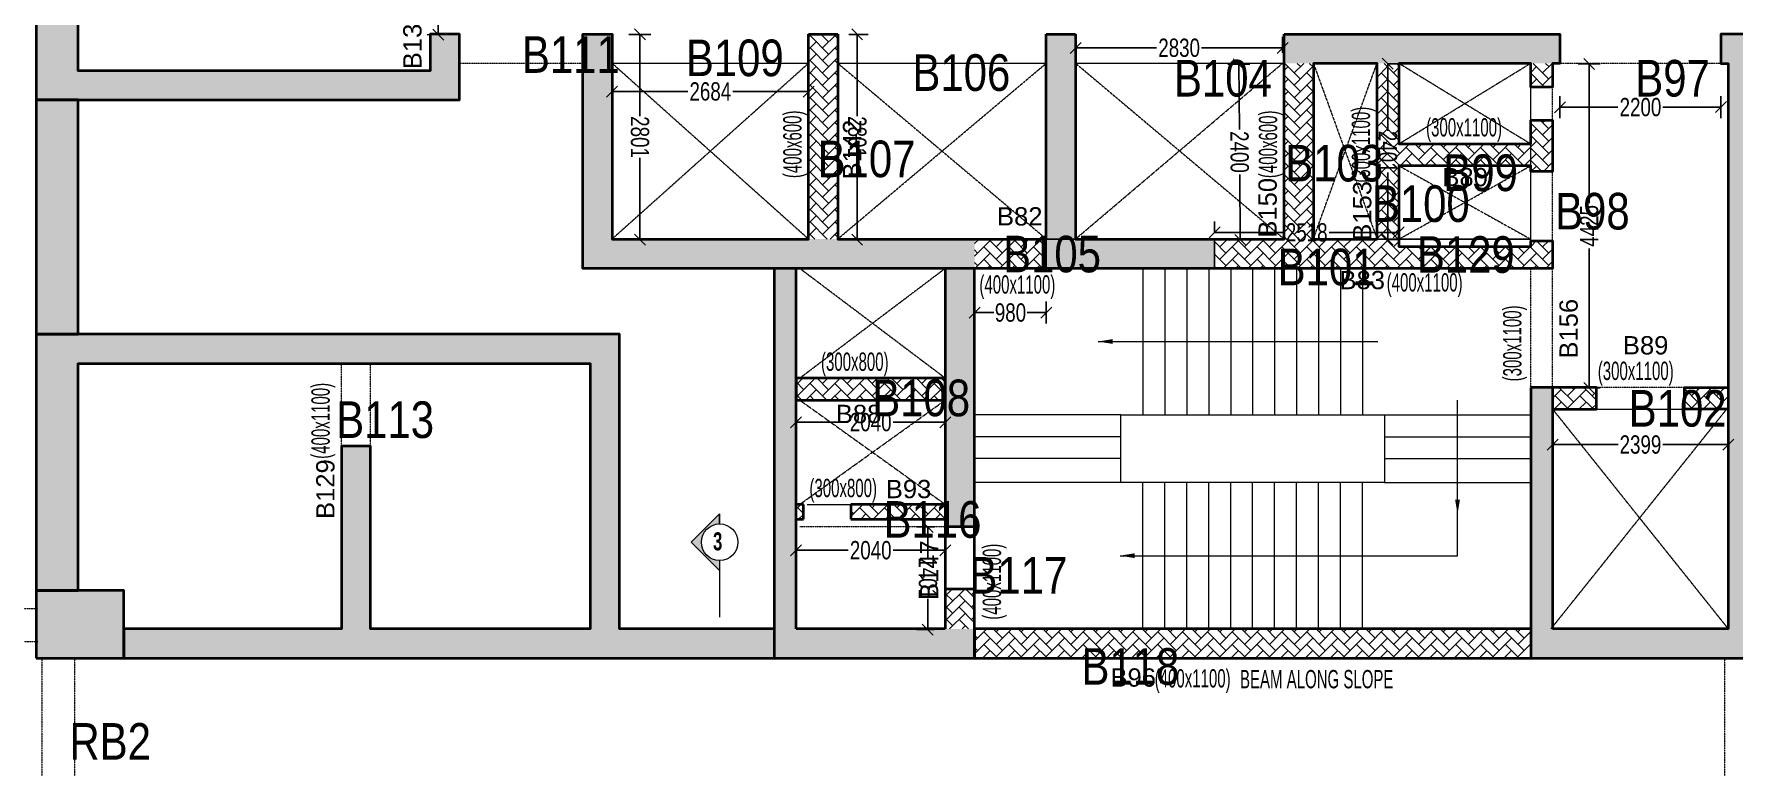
# Model space of a CAD drawing. Header units: millimetres. Extents: x 10 to 70671, y 90 to 65676.
# Drawn here: x 11868 to 35101, y 15205 to 25215 of the extents above; entities that cross this region are included whole.
import ezdxf
from ezdxf.enums import TextEntityAlignment as Align

# ---------------------------------------------------------------- set-up
doc = ezdxf.new("R2010")
doc.units = ezdxf.units.MM
doc.linetypes.add('HIDDEN', pattern=[0.375, 0.25, -0.125])
doc.linetypes.add('HIDDEN2', pattern=[0.1875, 0.125, -0.0625])
for name, color, linetype, lineweight in [('A-ANNO-DIMS', 8, 'Continuous', 15), ('A-DETL-MISC', 35, 'Continuous', 15), ('A-HIDD-ABVE', 8, 'HIDDEN', 20), ('A-HIDD-BELW', 8, 'HIDDEN2', 20), ('G-ANNO-SYMB', 1, 'Continuous', 9), ('S-BEAM', 7, 'Continuous', 18), ('S-BEAM-IDEN', 2, 'Continuous', 9), ('S-COL HATCH', 9, 'Continuous', 0), ('S-COLS', 5, 'Continuous', 35)]:
    doc.layers.add(name, color=color, linetype=linetype, lineweight=lineweight)
for name, color, linetype in [('Abhinav working', 6, 'Continuous'), ('Beam Nos', 7, 'Continuous'), ('changes', 7, 'Continuous'), ('SECTION LINE', 4, 'Continuous')]:
    doc.layers.add(name, color=color, linetype=linetype)
doc.styles.add('Dim.s & Anno.(Misc.)', font='ARIALN.TTF')
doc.styles.add('SC-BBS1', font='SansSerif')
doc.styles.add('SOBHA', font='swisscl.ttf')
doc.styles.add('Swis721 LtCn BT', font='swisscl.ttf', dxfattribs={"width": 0.9, "height": 233.355162})
doc.styles.add('Swis721 LtCn BT_B', font='', dxfattribs={"width": 0.9, "height": 246.918336})
doc.styles.get('Swis721 LtCn BT_B').set_extended_font_data('Swis721 LtCn BT', bold=True)
doc.dimstyles.new('A-GFC-100', dxfattribs={"dimscale": 100, "dimtxt": 1.75, "dimasz": 1.5, "dimexe": 1.5, "dimexo": 0, "dimgap": 1, "dimtad": 1, "dimdsep": 46, "dimtxsty": 'Dim.s & Anno.(Misc.)', "dimblk": 'ARCHTICK', "dimcen": 0, "dimdle": 1.5, "dimclrd": 256, "dimclre": 8, "dimclrt": 6, "dimazin": 2, "dimtfac": 1, "dimtix": 1, "dimtmove": 2, "dimatfit": 3, "dimfxl": 1, "dimtolj": 1, "dimlwd": -1, "dimlwe": 9, "dimarcsym": 0})
doc.dimstyles.new('S-100', dxfattribs={"dimscale": 100, "dimtxt": 2.5, "dimasz": 1.5, "dimexe": 1.5, "dimexo": 1.5, "dimgap": 0.1, "dimtad": 0, "dimdec": 0, "dimrnd": 0.0005, "dimzin": 0, "dimdsep": 46, "dimtxsty": 'SOBHA', "dimblk": 'OBLIQUE', "dimcen": 0.09, "dimclrd": 8, "dimclre": 8, "dimclrt": 6, "dimadec": 0, "dimazin": 0, "dimtfac": 1, "dimtdec": 0, "dimtofl": 0, "dimtmove": 0, "dimatfit": 3, "dimfxl": 1.5, "dimfxlon": 1, "dimtolj": 1, "dimtzin": 0, "dimlwd": -1, "dimlwe": -1, "dimarcsym": 0})
pattern_1 = [(45, (-31794446.85, 20735559.75), (0, 169.7056275), [360, -120]), (135, (-31794362, 20735644.6), (1e-14, 169.7056275), [360, -120])]

# ---------------------------------------------------------------- blocks, each defined once
blk = doc.blocks.new('_ARCHTICK')
at = {"color": 0, "linetype": 'ByBlock', "const_width": 0.15}
blk.add_lwpolyline([(-0.5, -0.5), (0.5, 0.5)], dxfattribs=at)
blk = doc.blocks.new('A$C31bf04c8')
at = {"layer": 'S-COL HATCH', "transparency": 33554687}
h = blk.add_hatch(color=256, dxfattribs=at)
h.dxf.hatch_style = 1
edge = h.paths.add_edge_path()
edge.add_line((-12645, -10575), (46760, -10575))
edge.add_line((46760, -10575), (50155, -10425))
edge.add_line((50155, -10425), (50155, 18362))
edge.add_arc((65983, 101151), 84288, 235.33184, 259.17631, ccw=False)
edge.add_arc((-8447, 268), 41200, 49.9962, 101.0852)
edge.add_line((-16368, 40699), (-15227, 21150))
edge.add_line((-15227, 21150), (-12645, 21150))
edge.add_line((-12645, 21150), (-12645, -10575))
edge = h.paths.add_edge_path(flags=16)
edge.add_line((-12295, -10225), (46752, -10225))
edge.add_line((46752, -10225), (49805, -10090))
edge.add_line((49805, -10090), (49805, 18073))
edge.add_arc((65983, 101151), 84638, 235.32076, 258.98032, ccw=False)
edge.add_arc((-8447, 268), 40850, 49.9733, 100.6568)
edge.add_line((-16001, 40413), (-14897, 21500))
edge.add_line((-14897, 21500), (-12295, 21500))
edge.add_line((-12295, 21500), (-12295, -10225))
blk = doc.blocks.new('Detail View - M_Section Head - Structural Type 1-785420-STILT FLOOR FRAMING PLAN')
at = {"layer": 'G-ANNO-SYMB'}
h = blk.add_hatch(color=9, dxfattribs=at)
edge = h.paths.add_edge_path(flags=0)
edge.add_line((-8.5, 0), (-9.86, 0))
edge.add_line((-9.86, 0), (-5.99, 3.87))
edge.add_line((-5.99, 3.87), (-2.12, 0))
edge.add_line((-2.12, 0), (-3.5, 0))
edge.add_arc((-6, 0), 2.5, 360, 540)
for p, q in [((-5.99, 3.87), (-9.86, 0)), ((-5.99, 3.87), (-2.12, 0)), ((-8.5, 0), (-9.86, 0)), ((-3.5, 0), (-2.12, 0))]:
    blk.add_line(p, q, dxfattribs=at)
at = {"layer": 'G-ANNO-SYMB', "color": 5}
for p, q in [((-5.99, 3.87), (-9.86, 0)), ((-2.12, 0), (-5.99, 3.87)), ((-9.86, 0), (-8.5, 0)), ((-3.5, 0), (4.24, 0)), ((-3.5, 0), (-2.12, 0))]:
    blk.add_line(p, q, dxfattribs=at)
at = {"layer": 'G-ANNO-SYMB'}
blk.add_arc((-6, 0), 2.5, 360, 180, dxfattribs=at)
at = {"layer": 'G-ANNO-SYMB', "color": 5}
for start, end in [(360, 180), (180, 360)]:
    blk.add_arc((-6, 0), 2.5, start, end, dxfattribs=at)
blk = doc.blocks.new('A$C0921b736')
at = {"layer": 'S-COL HATCH', "transparency": 33554687}
h = blk.add_hatch(color=256, dxfattribs=at)
h.dxf.hatch_style = 1
h.paths.add_polyline_path([(5785, 8375), (5785, 9275), (5385, 9275), (5385, 8775), (575, 8775), (575, 19875), (0, 19879), (0, 8375)])
h = blk.add_hatch(color=256, dxfattribs=at)
h.dxf.hatch_style = 1
h.paths.add_polyline_path([(12825, 6075), (12825, 6475), (7871, 6475), (7871, 9275), (7471, 9275), (7471, 6075)])
at = {"layer": 'S-COL HATCH'}
h = blk.add_hatch(dxfattribs=at)
h.set_pattern_fill('AR-HBONE', color=256, scale=30)
h.set_pattern_definition(pattern_1)
h.paths.add_polyline_path([(10555, 6475), (10955, 6475), (10955, 9275), (10555, 9275)])
at = {"layer": 'S-COL HATCH', "transparency": 33554687}
h = blk.add_hatch(color=256, dxfattribs=at)
h.dxf.hatch_style = 1
h.paths.add_polyline_path([(13805, 9275), (14205, 9275), (14205, 6475), (13805, 6475)])
h = blk.add_hatch(color=256, dxfattribs=at)
h.dxf.hatch_style = 1
h.paths.add_polyline_path([(17055, 9275), (20825, 9275), (20825, 8875), (17055, 8875)])
h = blk.add_hatch(color=256, dxfattribs=at)
h.dxf.hatch_style = 1
h.paths.add_polyline_path([(20725, 4450), (20425, 4450), (20425, 1150), (20425, 750), (23125, 750), (23525, 750), (23525, 1150), (23525, 1150), (23525, 9275), (23025, 9275), (23025, 8875), (23125, 8875), (23125, 1150), (23125, 1150), (20725, 1150), (20725, 1150)])
at = {"layer": 'S-COL HATCH'}
h = blk.add_hatch(dxfattribs=at)
h.set_pattern_fill('AR-HBONE', color=256, scale=30)
h.set_pattern_definition(pattern_1)
h.paths.add_polyline_path([(18325, 8875), (18625, 8875), (18625, 7775), (20425, 7775), (20425, 8100), (20725, 8100), (20725, 7398), (20425, 7398), (20425, 7475), (18625, 7475), (18625, 6375), (20425, 6375), (20425, 6453), (20725, 6453), (20725, 6075), (16105, 6075), (16105, 6475), (18325, 6475)])
h = blk.add_hatch(dxfattribs=at)
h.set_pattern_fill('AR-HBONE', color=256, scale=30)
h.set_pattern_definition(pattern_1)
h.paths.add_polyline_path([(17055, 6475), (17455, 6475), (17455, 8875), (17055, 8875)])
h = blk.add_hatch(dxfattribs=at)
h.set_pattern_fill('AR-HBONE', color=256, scale=30)
h.set_pattern_definition(pattern_1)
h.paths.add_polyline_path([(20425, 8875), (20725, 8875), (20725, 8550), (20425, 8550)])
h = blk.add_hatch(dxfattribs=at)
h.set_pattern_fill('AR-HBONE', color=256, scale=30)
h.set_pattern_definition(pattern_1)
h.paths.add_polyline_path([(13805, 6475), (12825, 6475), (12825, 6075), (13805, 6075)])
at = {"layer": 'S-COL HATCH', "transparency": 33554687}
h = blk.add_hatch(color=256, dxfattribs=at)
h.dxf.hatch_style = 1
h.paths.add_polyline_path([(13805, 6475), (16105, 6475), (16105, 6075), (13805, 6075)])
h = blk.add_hatch(color=256, dxfattribs=at)
h.dxf.hatch_style = 1
h.paths.add_polyline_path([(10385, 6075), (10085, 6075), (10085, 750), (10385, 750), (12825, 750), (12825, 1150), (10385, 1150), (10385, 2850), (10385, 2850), (10385, 2850)])
h = blk.add_hatch(color=256, dxfattribs=at)
h.dxf.hatch_style = 1
h.paths.add_polyline_path([(12825, 6075), (12425, 6075), (12425, 6075), (12425, 4575), (12425, 4575), (12425, 4275), (12425, 2550), (12825, 2550)])
h = blk.add_hatch(color=256, dxfattribs=at)
h.dxf.hatch_style = 1
h.paths.add_polyline_path([(7571, 4775), (7571, 1150), (4571, 1150), (4571, 3648), (4171, 3648), (4171, 1150), (1200, 1150), (1200, 750), (10085, 750), (10085, 1150), (7971, 1150), (7971, 5175), (0, 5175), (0, 1675), (575, 1675), (575, 4775)])
at = {"layer": 'S-COL HATCH'}
h = blk.add_hatch(dxfattribs=at)
h.set_pattern_fill('AR-HBONE', color=256, scale=30)
h.set_pattern_definition(pattern_1)
h.paths.add_polyline_path([(12425, 4575), (10385, 4575), (10385, 4275), (12425, 4275)])
h = blk.add_hatch(dxfattribs=at)
h.set_pattern_fill('AR-HBONE', color=256, scale=30)
h.set_pattern_definition([(45, (-31794446.85, 20683630.75), (0, 169.7056275), [360, -120]), (135, (-31794362, 20683715.6), (1e-14, 169.7056275), [360, -120])])
h.paths.add_polyline_path([(21325, 4150), (21325, 4450), (20725, 4450), (20725, 4150)])
h.paths.add_polyline_path([(23125, 4150), (23125, 4450), (22525, 4450), (22525, 4150)])
h = blk.add_hatch(dxfattribs=at)
h.set_pattern_fill('AR-HBONE', color=256, scale=30)
h.set_pattern_definition(pattern_1)
h.paths.add_polyline_path([(10485, 2850), (10385, 2850), (10385, 2650), (10485, 2650)])
h = blk.add_hatch(dxfattribs=at)
h.set_pattern_fill('AR-HBONE', color=256, scale=30)
h.set_pattern_definition(pattern_1)
h.paths.add_polyline_path([(11135, 2850), (11135, 2650), (12425, 2650), (12425, 2850)])
at = {"layer": 'S-COL HATCH', "transparency": 33554687}
h = blk.add_hatch(color=256, dxfattribs=at)
h.dxf.hatch_style = 1
h.paths.add_polyline_path([(0, 1675), (0, 750), (1200, 750), (1200, 1675)])
at = {"layer": 'S-COL HATCH'}
h = blk.add_hatch(dxfattribs=at)
h.set_pattern_fill('AR-HBONE', color=256, scale=30)
h.set_pattern_definition(pattern_1)
h.paths.add_polyline_path([(12825, 1700), (12425, 1700), (12425, 1150), (12825, 1150)])
h = blk.add_hatch(dxfattribs=at)
h.set_pattern_fill('AR-HBONE', color=256, scale=30)
h.set_pattern_definition(pattern_1)
h.paths.add_polyline_path([(12825, 1150), (20425, 1150), (20425, 750), (12825, 750)])
at = {"layer": 'changes'}
blk.add_lwpolyline([(13805, 6475), (16105, 6475), (16105, 6075), (13805, 6075)], close=True, dxfattribs=at)
at = {"layer": 'S-COLS'}
for p, q in [((20425, 4450), (20425, 1150)), ((20725, 4450), (20725, 1150)), ((12425, 2550), (12825, 2550)), ((12425, 1700), (12825, 1700)), ((20425, 1150), (20425, 750))]:
    blk.add_line(p, q, dxfattribs=at)
for points in [[(0, 8379), (5785, 8375), (5785, 9275), (5385, 9275), (5385, 8775), (575, 8775), (575, 19875), (0, 19879)], [(17455, 6475), (18325, 6475), (18325, 8875), (17455, 8875)], [(12425, 4575), (10385, 4575), (10385, 4275), (12425, 4275)]]:
    blk.add_lwpolyline(points, close=True, dxfattribs=at)
for points in [[(17055, 9275), (20825, 9275), (20825, 8875), (20725, 8875), (20725, 8550), (20425, 8550), (20425, 8875), (19525, 8875), (18625, 8875), (18625, 7775), (20425, 7775), (20425, 8100), (20725, 8100), (20725, 7398), (20425, 7398), (20425, 7475), (18625, 7475), (18625, 6375), (19525, 6375), (20425, 6375), (20425, 6453), (20725, 6453), (20725, 6075), (18625, 6075), (18625, 6075), (7471, 6075), (7471, 9275), (7871, 9275), (7871, 6475), (10555, 6475), (10555, 9275)], [(10555, 9275), (10955, 9275)], [(10955, 9275), (10955, 6475), (13805, 6475), (13805, 9275)], [(13805, 9275), (14205, 9275)], [(14205, 9275), (14205, 6475), (17055, 6475), (17055, 9275)], [(23525, 1150), (23525, 9275), (23025, 9275), (23025, 8875), (23125, 8875), (23125, 1150), (20725, 1150)], [(10085, 6075), (10085, 750), (10385, 750)], [(10385, 1150), (10385, 6075)], [(12425, 6075), (12425, 1150)], [(12425, 750), (12825, 750), (12825, 6075)], [(0, 5175), (0, 1675), (575, 1675), (575, 4775), (7571, 4775), (7571, 1150), (4571, 1150), (4571, 3648), (4171, 3648), (4171, 1150), (1200, 1150), (1200, 750), (10085, 750)], [(10085, 1150), (7971, 1150), (7971, 5175), (25, 5175)], [(20725, 4150), (21325, 4150), (21325, 4450), (20425, 4450)], [(23125, 4150), (22525, 4150), (22525, 4450), (23125, 4450)], [(10485, 2850), (10385, 2850)], [(10485, 2650), (10485, 2850)], [(11135, 2850), (11135, 2650)], [(12425, 2850), (11135, 2850)], [(10385, 2650), (10485, 2650)], [(11135, 2650), (12425, 2650)], [(12425, 1150), (10385, 1150)], [(20425, 1150), (12825, 1150), (12825, 750), (23125, 750)], [(23125, 750), (23125, 750), (23525, 750), (23525, 1150)], [(10385, 750), (12425, 750)]]:
    blk.add_lwpolyline(points, dxfattribs=at)
at = {"layer": 'S-COLS', "elevation": 0}
blk.add_lwpolyline([(0, 750), (1200, 750), (1200, 1675), (0, 1675)], close=True, dxfattribs=at)
blk = doc.blocks.new('_OBLIQUE')
at = {"color": 0, "linetype": 'ByBlock'}
blk.add_line((-0.5, -0.5), (0.5, 0.5), dxfattribs=at)
blk = doc.blocks.new('*D99')
at = {"layer": 'changes', "color": 8, "transparency": 16777216}
for p, q in [((19768, 25918), (19768, 26218)), ((19768, 26068), (20803, 26068)), ((22453, 26068), (21418, 26068)), ((22453, 25918), (22453, 26218))]:
    blk.add_line(p, q, dxfattribs=at)
at = {"layer": 'Defpoints', "color": 0, "transparency": 16777216}
for p in [(22453, 26068), (19768, 24808), (22453, 24808)]:
    blk.add_point(p, dxfattribs=at)
at = {"layer": 'changes', "color": 8, "transparency": 16777216, "xscale": 150, "yscale": 150, "zscale": 150, "rotation": 180}
blk.add_blockref('_OBLIQUE', (19768, 26068), dxfattribs=at)
at = {"layer": 'changes', "color": 8, "transparency": 16777216, "xscale": 150, "yscale": 150, "zscale": 150}
blk.add_blockref('_OBLIQUE', (22453, 26068), dxfattribs=at)
at = {"layer": 'changes', "color": 6, "transparency": 16777216, "insert": (21111, 26068), "char_height": 250, "attachment_point": 5, "style": 'SOBHA'}
blk.add_mtext('\\A1;2684', dxfattribs=at)
blk = doc.blocks.new('*D100')
at = {"layer": 'changes', "color": 8, "transparency": 16777216}
for p, q in [((22853, 26008), (22853, 26308)), ((25703, 26008), (25703, 26308)), ((22853, 26158), (23971, 26158)), ((25703, 26158), (24584, 26158))]:
    blk.add_line(p, q, dxfattribs=at)
at = {"layer": 'Defpoints', "color": 0, "transparency": 16777216}
for p in [(25703, 26158), (22853, 24809), (25703, 24809)]:
    blk.add_point(p, dxfattribs=at)
at = {"layer": 'changes', "color": 8, "transparency": 16777216, "xscale": 150, "yscale": 150, "zscale": 150, "rotation": 180}
blk.add_blockref('_OBLIQUE', (22853, 26158), dxfattribs=at)
at = {"layer": 'changes', "color": 8, "transparency": 16777216, "xscale": 150, "yscale": 150, "zscale": 150}
blk.add_blockref('_OBLIQUE', (25703, 26158), dxfattribs=at)
at = {"layer": 'changes', "color": 6, "transparency": 16777216, "insert": (24278, 26158), "char_height": 250, "attachment_point": 5, "style": 'SOBHA'}
blk.add_mtext('\\A1;2850', dxfattribs=at)
blk = doc.blocks.new('*D101')
at = {"layer": 'changes', "color": 8, "transparency": 16777216}
for p, q in [((26103, 26186), (26103, 26486)), ((26103, 26336), (27211, 26336)), ((28933, 26336), (27824, 26336)), ((28933, 26186), (28933, 26486))]:
    blk.add_line(p, q, dxfattribs=at)
at = {"layer": 'Defpoints', "color": 0, "transparency": 16777216}
for p in [(28933, 26336), (26103, 24808), (28933, 24808)]:
    blk.add_point(p, dxfattribs=at)
at = {"layer": 'changes', "color": 8, "transparency": 16777216, "xscale": 150, "yscale": 150, "zscale": 150}
for p, rotation in [((26103, 26336), 180.000076024741), ((28933, 26336), 7.60247410593e-05)]:
    blk.add_blockref('_OBLIQUE', p, dxfattribs=dict(at, rotation=rotation))
at = {"layer": 'changes', "color": 6, "transparency": 16777216, "insert": (27518, 26336), "char_height": 250, "attachment_point": 5, "rotation": 0.0001, "style": 'SOBHA'}
blk.add_mtext('\\A1;2830', dxfattribs=at)
blk = doc.blocks.new('*D102')
at = {"layer": 'changes', "color": 8, "transparency": 16777216}
for p, q in [((19998, 25209), (20298, 25209)), ((20148, 25209), (20148, 24092)), ((20148, 22407), (20148, 23524)), ((19998, 22407), (20298, 22407))]:
    blk.add_line(p, q, dxfattribs=at)
at = {"layer": 'Defpoints', "color": 0, "transparency": 16777216}
for p in [(19768, 25209), (20148, 25209), (19768, 22407)]:
    blk.add_point(p, dxfattribs=at)
at = {"layer": 'changes', "color": 8, "transparency": 16777216, "xscale": 150, "yscale": 150, "zscale": 150}
for p, rotation in [((20148, 25209), 90.00008141738641), ((20148, 22407), 270.0000814173864)]:
    blk.add_blockref('_OBLIQUE', p, dxfattribs=dict(at, rotation=rotation))
at = {"layer": 'changes', "color": 6, "transparency": 16777216, "insert": (20148, 23808), "char_height": 250, "attachment_point": 5, "rotation": 270.0001, "style": 'SOBHA'}
blk.add_mtext('\\A1;2801', dxfattribs=at)
blk = doc.blocks.new('*D156')
at = {"layer": 'changes', "color": 8, "transparency": 16777216}
for p, q in [((32723, 24366), (32723, 24066)), ((32723, 24216), (33516, 24216)), ((34923, 24217), (34130, 24217)), ((34923, 24367), (34923, 24067))]:
    blk.add_line(p, q, dxfattribs=at)
at = {"layer": 'Defpoints', "color": 0, "transparency": 16777216}
for p in [(32723, 24807), (34923, 24809), (34923, 24217)]:
    blk.add_point(p, dxfattribs=at)
at = {"layer": 'changes', "color": 8, "transparency": 16777216, "xscale": 150, "yscale": 150, "zscale": 150}
for p, rotation in [((32723, 24216), 180.0302406041729), ((34923, 24217), 0.0302406041729696)]:
    blk.add_blockref('_OBLIQUE', p, dxfattribs=dict(at, rotation=rotation))
at = {"layer": 'changes', "color": 6, "transparency": 16777216, "insert": (33823, 24216), "char_height": 250, "attachment_point": 5, "rotation": 0.0302, "style": 'SOBHA'}
blk.add_mtext('\\A1;2200', dxfattribs=at)
blk = doc.blocks.new('*D157')
at = {"layer": 'changes', "color": 8, "transparency": 16777216}
for p, q in [((32972, 24807), (33272, 24807)), ((33122, 24807), (33122, 22903)), ((33122, 20382), (33122, 22287)), ((32972, 20382), (33272, 20382))]:
    blk.add_line(p, q, dxfattribs=at)
at = {"layer": 'Defpoints', "color": 0, "transparency": 16777216}
for p in [(32623, 24807), (32623, 20382), (33122, 20382)]:
    blk.add_point(p, dxfattribs=at)
at = {"layer": 'changes', "color": 8, "transparency": 16777216, "xscale": 150, "yscale": 150, "zscale": 150}
for p, rotation in [((33122, 24807), 90), ((33122, 20382), 270)]:
    blk.add_blockref('_OBLIQUE', p, dxfattribs=dict(at, rotation=rotation))
at = {"layer": 'changes', "color": 6, "transparency": 16777216, "insert": (33122, 22595), "char_height": 250, "attachment_point": 5, "rotation": 90, "style": 'SOBHA'}
blk.add_mtext('\\A1;4425', dxfattribs=at)
blk = doc.blocks.new('*D158')
at = {"layer": 'changes', "color": 8, "transparency": 16777216}
for p, q in [((30370, 24809), (30520, 24809)), ((30370, 24809), (30370, 23892)), ((30370, 22407), (30370, 23324)), ((30370, 22407), (30520, 22407))]:
    blk.add_line(p, q, dxfattribs=at)
at = {"layer": 'Defpoints', "color": 0, "transparency": 16777216}
for p in [(30223, 24809), (30370, 24809), (30223, 22407)]:
    blk.add_point(p, dxfattribs=at)
at = {"layer": 'changes', "color": 8, "transparency": 16777216, "xscale": 150, "yscale": 150, "zscale": 150}
for p, rotation in [((30370, 24809), 90.00009495747089), ((30370, 22407), 270.0000949574709)]:
    blk.add_blockref('_OBLIQUE', p, dxfattribs=dict(at, rotation=rotation))
at = {"layer": 'changes', "color": 6, "transparency": 16777216, "insert": (30370, 23608), "char_height": 250, "attachment_point": 5, "rotation": 270.0001, "style": 'SOBHA'}
blk.add_mtext('\\A1;2401', dxfattribs=at)
blk = doc.blocks.new('*D159')
at = {"layer": 'changes', "color": 8, "transparency": 16777216}
for p, q in [((28003, 22505), (28003, 22655)), ((30520, 22505), (30520, 22655)), ((28003, 22505), (28955, 22505)), ((30520, 22505), (29568, 22505))]:
    blk.add_line(p, q, dxfattribs=at)
at = {"layer": 'Defpoints', "color": 0, "transparency": 16777216}
for p in [(28003, 22407), (30520, 22505), (30520, 22407)]:
    blk.add_point(p, dxfattribs=at)
at = {"layer": 'changes', "color": 8, "transparency": 16777216, "xscale": 150, "yscale": 150, "zscale": 150, "rotation": 180}
blk.add_blockref('_OBLIQUE', (28003, 22505), dxfattribs=at)
at = {"layer": 'changes', "color": 8, "transparency": 16777216, "xscale": 150, "yscale": 150, "zscale": 150}
blk.add_blockref('_OBLIQUE', (30520, 22505), dxfattribs=at)
at = {"layer": 'changes', "color": 6, "transparency": 16777216, "insert": (29262, 22505), "char_height": 250, "attachment_point": 5, "style": 'SOBHA'}
blk.add_mtext('\\A1;2518', dxfattribs=at)
blk = doc.blocks.new('*D160')
at = {"layer": 'changes', "color": 8, "transparency": 16777216}
for p, q in [((32624, 19757), (32624, 19457)), ((35023, 19757), (35023, 19457)), ((32624, 19607), (33517, 19607)), ((35023, 19607), (34130, 19607))]:
    blk.add_line(p, q, dxfattribs=at)
at = {"layer": 'Defpoints', "color": 0, "transparency": 16777216}
for p in [(32624, 20082), (35023, 20082), (35023, 19607)]:
    blk.add_point(p, dxfattribs=at)
at = {"layer": 'changes', "color": 8, "transparency": 16777216, "xscale": 150, "yscale": 150, "zscale": 150}
for p, rotation in [((32624, 19607), 179.9998009504517), ((35023, 19607), 359.9998009504517)]:
    blk.add_blockref('_OBLIQUE', p, dxfattribs=dict(at, rotation=rotation))
at = {"layer": 'changes', "color": 6, "transparency": 16777216, "insert": (33823, 19607), "char_height": 250, "attachment_point": 5, "rotation": 359.9998, "style": 'SOBHA'}
blk.add_mtext('\\A1;2399', dxfattribs=at)
blk = doc.blocks.new('*D161')
at = {"layer": 'changes', "color": 8, "transparency": 16777216}
for p, q in [((28483, 24805), (28183, 24802)), ((28333, 24804), (28341, 23910)), ((28353, 22404), (28346, 23297)), ((28503, 22405), (28203, 22402))]:
    blk.add_line(p, q, dxfattribs=at)
at = {"layer": 'Defpoints', "color": 0, "transparency": 16777216}
for p in [(28333, 24804), (28933, 24809), (28953, 22409)]:
    blk.add_point(p, dxfattribs=at)
at = {"layer": 'changes', "color": 8, "transparency": 16777216, "xscale": 150, "yscale": 150, "zscale": 150}
for p, rotation in [((28333, 24804), 90.47745369703524), ((28353, 22404), 270.4774536970352)]:
    blk.add_blockref('_OBLIQUE', p, dxfattribs=dict(at, rotation=rotation))
at = {"layer": 'changes', "color": 6, "transparency": 16777216, "insert": (28343, 23604), "char_height": 250, "attachment_point": 5, "rotation": 270.4775, "style": 'SOBHA'}
blk.add_mtext('\\A1;2400', dxfattribs=at)
blk = doc.blocks.new('*D162')
at = {"layer": 'changes', "color": 8, "transparency": 16777216}
for p, q in [((26103, 24959), (26103, 25176)), ((28933, 24959), (28933, 25176)), ((26103, 25026), (27211, 25026)), ((28933, 25026), (27824, 25026))]:
    blk.add_line(p, q, dxfattribs=at)
at = {"layer": 'Defpoints', "color": 0, "transparency": 16777216}
for p in [(28933, 25026), (26103, 24809), (28933, 24809)]:
    blk.add_point(p, dxfattribs=at)
at = {"layer": 'changes', "color": 8, "transparency": 16777216, "xscale": 150, "yscale": 150, "zscale": 150, "rotation": 180}
blk.add_blockref('_OBLIQUE', (26103, 25026), dxfattribs=at)
at = {"layer": 'changes', "color": 8, "transparency": 16777216, "xscale": 150, "yscale": 150, "zscale": 150}
blk.add_blockref('_OBLIQUE', (28933, 25026), dxfattribs=at)
at = {"layer": 'changes', "color": 6, "transparency": 16777216, "insert": (27518, 25026), "char_height": 250, "attachment_point": 5, "style": 'SOBHA'}
blk.add_mtext('\\A1;2830', dxfattribs=at)
blk = doc.blocks.new('*D163')
at = {"layer": 'changes', "color": 8, "transparency": 16777216}
for p, q in [((24723, 21560), (24723, 21260)), ((24723, 21410), (24984, 21410)), ((25703, 21410), (25442, 21410)), ((25703, 21560), (25703, 21260))]:
    blk.add_line(p, q, dxfattribs=at)
at = {"layer": 'Defpoints', "color": 0, "transparency": 16777216}
for p in [(24723, 22007), (25703, 22007), (25703, 21410)]:
    blk.add_point(p, dxfattribs=at)
at = {"layer": 'changes', "color": 8, "transparency": 16777216, "xscale": 150, "yscale": 150, "zscale": 150, "rotation": 180}
blk.add_blockref('_OBLIQUE', (24723, 21410), dxfattribs=at)
at = {"layer": 'changes', "color": 8, "transparency": 16777216, "xscale": 150, "yscale": 150, "zscale": 150}
blk.add_blockref('_OBLIQUE', (25703, 21410), dxfattribs=at)
at = {"layer": 'changes', "color": 6, "transparency": 16777216, "insert": (25213, 21410), "char_height": 250, "attachment_point": 5, "style": 'SOBHA'}
blk.add_mtext('\\A1;980', dxfattribs=at)
blk = doc.blocks.new('*D164')
at = {"layer": 'changes', "color": 8, "transparency": 16777216}
for p, q in [((23003, 25209), (23268, 25209)), ((23118, 25209), (23118, 24092)), ((23118, 22407), (23118, 23524)), ((23003, 22407), (23268, 22407))]:
    blk.add_line(p, q, dxfattribs=at)
at = {"layer": 'Defpoints', "color": 0, "transparency": 16777216}
for p in [(22853, 25209), (23118, 25209), (22853, 22407)]:
    blk.add_point(p, dxfattribs=at)
at = {"layer": 'changes', "color": 8, "transparency": 16777216, "xscale": 150, "yscale": 150, "zscale": 150}
for p, rotation in [((23118, 25209), 90.00008147590664), ((23118, 22407), 270.0000814759067)]:
    blk.add_blockref('_OBLIQUE', p, dxfattribs=dict(at, rotation=rotation))
at = {"layer": 'changes', "color": 6, "transparency": 16777216, "insert": (23118, 23808), "char_height": 250, "attachment_point": 5, "rotation": 270.0001, "style": 'SOBHA'}
blk.add_mtext('\\A1;2801', dxfattribs=at)
blk = doc.blocks.new('*D165')
at = {"layer": 'changes', "color": 8, "transparency": 16777216}
for p, q in [((22283, 20057), (22283, 19762)), ((24323, 20059), (24323, 19763)), ((22283, 19912), (22996, 19913)), ((24323, 19913), (23609, 19913))]:
    blk.add_line(p, q, dxfattribs=at)
at = {"layer": 'Defpoints', "color": 0, "transparency": 16777216}
for p in [(22283, 20207), (24323, 20209), (24323, 19913)]:
    blk.add_point(p, dxfattribs=at)
at = {"layer": 'changes', "color": 8, "transparency": 16777216, "xscale": 150, "yscale": 150, "zscale": 150}
for p, rotation in [((22283, 19912), 180.0326126150985), ((24323, 19913), 0.0326126150985974)]:
    blk.add_blockref('_OBLIQUE', p, dxfattribs=dict(at, rotation=rotation))
at = {"layer": 'changes', "color": 6, "transparency": 16777216, "insert": (23303, 19913), "char_height": 250, "attachment_point": 5, "rotation": 0.0326, "style": 'SOBHA'}
blk.add_mtext('\\A1;2040', dxfattribs=at)
blk = doc.blocks.new('*D166')
at = {"layer": 'changes', "color": 8, "transparency": 16777216}
for p, q in [((19768, 24580), (19768, 24280)), ((19768, 24430), (20803, 24430)), ((22453, 24430), (21418, 24430)), ((22453, 24580), (22453, 24280))]:
    blk.add_line(p, q, dxfattribs=at)
at = {"layer": 'Defpoints', "color": 0, "transparency": 16777216}
for p in [(19768, 24808), (22453, 24808), (22453, 24430)]:
    blk.add_point(p, dxfattribs=at)
at = {"layer": 'changes', "color": 8, "transparency": 16777216, "xscale": 150, "yscale": 150, "zscale": 150}
for p, rotation in [((19768, 24430), 180.0000759551931), ((22453, 24430), 7.59551930787e-05)]:
    blk.add_blockref('_OBLIQUE', p, dxfattribs=dict(at, rotation=rotation))
at = {"layer": 'changes', "color": 6, "transparency": 16777216, "insert": (21111, 24430), "char_height": 250, "attachment_point": 5, "rotation": 0.0001, "style": 'SOBHA'}
blk.add_mtext('\\A1;2684', dxfattribs=at)
blk = doc.blocks.new('*D167')
at = {"layer": 'changes', "color": 8, "transparency": 16777216}
for p, q in [((17523, 27207), (17232, 27205)), ((17382, 27206), (17385, 26512)), ((17392, 25206), (17388, 25899)), ((17533, 25207), (17242, 25205))]:
    blk.add_line(p, q, dxfattribs=at)
at = {"layer": 'Defpoints', "color": 0, "transparency": 16777216}
for p in [(17382, 27206), (17673, 27207, 0), (17683, 25207)]:
    blk.add_point(p, dxfattribs=at)
at = {"layer": 'changes', "color": 8, "transparency": 16777216, "xscale": 150, "yscale": 150, "zscale": 150}
for p, rotation in [((17382, 27206), 90.28815376246891), ((17392, 25206), 270.2881537624689)]:
    blk.add_blockref('_OBLIQUE', p, dxfattribs=dict(at, rotation=rotation))
at = {"layer": 'changes', "color": 6, "transparency": 16777216, "insert": (17387, 26206), "char_height": 250, "attachment_point": 5, "rotation": 270.2882, "style": 'SOBHA'}
blk.add_mtext('\\A1;2000', dxfattribs=at)
blk = doc.blocks.new('*D168')
at = {"layer": 'changes', "color": 8, "transparency": 16777216}
for p, q in [((22283, 18314), (22283, 18014)), ((22283, 18164), (22996, 18164)), ((24323, 18164), (23609, 18164)), ((24323, 18314), (24323, 18014))]:
    blk.add_line(p, q, dxfattribs=at)
at = {"layer": 'Defpoints', "color": 0, "transparency": 16777216}
for p in [(22283, 18582), (24323, 18582), (24323, 18164)]:
    blk.add_point(p, dxfattribs=at)
at = {"layer": 'changes', "color": 8, "transparency": 16777216, "xscale": 150, "yscale": 150, "zscale": 150}
for p, rotation in [((22283, 18164), 180.0013472215502), ((24323, 18164), 0.0013472215502592)]:
    blk.add_blockref('_OBLIQUE', p, dxfattribs=dict(at, rotation=rotation))
at = {"layer": 'changes', "color": 6, "transparency": 16777216, "insert": (23303, 18164), "char_height": 250, "attachment_point": 5, "rotation": 0.0013, "style": 'SOBHA'}
blk.add_mtext('\\A1;2040', dxfattribs=at)
blk = doc.blocks.new('*D169')
at = {"layer": 'changes', "color": 8, "transparency": 16777216}
for p, q in [((24173, 18483), (23933, 18483)), ((24083, 18483), (24083, 18064)), ((24083, 17082), (24083, 17501)), ((24173, 17082), (23933, 17082))]:
    blk.add_line(p, q, dxfattribs=at)
at = {"layer": 'Defpoints', "color": 0, "transparency": 16777216}
for p in [(24083, 18483), (24323, 18483), (24323, 17082)]:
    blk.add_point(p, dxfattribs=at)
at = {"layer": 'changes', "color": 8, "transparency": 16777216, "xscale": 150, "yscale": 150, "zscale": 150}
for p, rotation in [((24083, 18483), 90.00016285211923), ((24083, 17082), 270.0001628521192)]:
    blk.add_blockref('_OBLIQUE', p, dxfattribs=dict(at, rotation=rotation))
at = {"layer": 'changes', "color": 6, "transparency": 16777216, "insert": (24083, 17783), "char_height": 250, "attachment_point": 5, "rotation": 270.0002, "style": 'SOBHA'}
blk.add_mtext('\\A1;1401', dxfattribs=at)
blk = doc.blocks.new('A$C40398dd4')
at = {"layer": 'A-ANNO-DIMS', "ltscale": 500, "elevation": 0}
blk.add_lwpolyline([(5810, 1000), (6600, 1000), (6600, 1565)], dxfattribs=at)
at = {"layer": 'A-DETL-MISC'}
for p, q in [((2300, 4925), (2300, 2925)), ((2600, 4925), (2600, 2925)), ((2900, 4925), (2900, 2925)), ((3200, 4925), (3200, 2925)), ((3500, 4925), (3500, 2925)), ((3800, 4925), (3800, 2925)), ((4100, 4925), (4100, 2925)), ((4400, 4925), (4400, 2925)), ((4700, 4925), (4700, 2925)), ((5000, 4925), (5000, 2925)), ((5300, 4925), (5300, 2925)), ((2300, 0), (2300, 2000)), ((2600, 0), (2600, 2000)), ((2900, 0), (2900, 2000)), ((3200, 0), (3200, 2000)), ((3500, 0), (3500, 2000)), ((3800, 0), (3800, 2000)), ((4100, 0), (4100, 2000)), ((4400, 0), (4400, 2000)), ((4700, 0), (4700, 2000)), ((5000, 0), (5000, 2000)), ((5300, 0), (5300, 2000))]:
    blk.add_line(p, q, dxfattribs=at)
for points in [[(2000, 2925), (0, 2925)], [(5600, 2925), (7600, 2925)], [(2000, 2625), (0, 2625)], [(5600, 2625), (7600, 2625)], [(2000, 2325), (0, 2325)], [(5600, 2325), (7600, 2325)]]:
    blk.add_lwpolyline(points, dxfattribs=at)
blk.add_lwpolyline([(5600, 2925), (5600, 2000), (2000, 2000), (2000, 2925)], close=True, dxfattribs=at)
at = {"layer": 'A-DETL-MISC', "elevation": 0}
for points in [[(2000, 2000), (0, 2000)], [(5600, 2000), (7600, 2000)]]:
    blk.add_lwpolyline(points, dxfattribs=at)
at = {"layer": 'A-ANNO-DIMS', "ltscale": 500}
for points in [[(1688, 3925), (5510, 3925)], [(6600, 1565), (6600, 3126)], [(1988, 1000), (5810, 1000)]]:
    blk.add_leader(points, dimstyle='A-GFC-100', override={"dimasz": 2, "dimtad": 0, "dimfxl": 0.18, "dimarcsym": 1}, dxfattribs=at)

msp = doc.modelspace()

# ---------------------------------------------------------------- hatches: boundary and pattern name
at = {"layer": 'S-COL HATCH', "transparency": 33554687}
h = msp.add_hatch(color=256, dxfattribs=at)
h.dxf.hatch_style = 1
h.paths.add_polyline_path([(12472.7, 24314.7), (11897.7, 24314.7), (11897.7, 21114.7), (12472.7, 21114.7)])

# ---------------------------------------------------------------- linework, layer by layer
at = {"layer": 'A-HIDD-ABVE', "linetype": 'HIDDEN'}
for p, q in [((19768.3, 24815.9, 0), (22452.7, 22415.9, 0)), ((19768.3, 22415.9, 0), (22452.7, 24815.9, 0)), ((22852.7, 24815.9, 0), (25702.7, 22415.9, 0)), ((22852.7, 22415.9, 0), (25702.7, 24815.9, 0)), ((26102.7, 24815.9, 0), (28952.7, 22415.9, 0)), ((26102.7, 22415.9, 0), (28932.7, 24815.9, 0)), ((29352.7, 24815.9, 0), (30222.7, 22415.9, 0)), ((29352.7, 22415.9, 0), (30222.7, 24815.9, 0)), ((30522.7, 24815.9, 0), (32322.7, 23715.9, 0)), ((30522.7, 23715.9, 0), (32322.7, 24815.9, 0)), ((30522.7, 22414.7, 0), (32322.7, 23415.9, 0)), ((30522.7, 23415.9, 0), (32322.7, 22414.7, 0)), ((22332.7, 22015.9, 0), (24322.6, 20515.9, 0)), ((22332.7, 20515.9, 0), (24322.6, 22015.9, 0)), ((22332.7, 20215.9, 0), (24322.6, 18790.7, 0)), ((22332.7, 18790.7, 0), (24322.6, 20215.9, 0)), ((34998.6, 20090.7, 0), (32598.6, 17090.7, 0)), ((32622.7, 20090.7, 0), (35022.7, 17090.7, 0))]:
    msp.add_line(p, q, dxfattribs=at)
at = {"layer": 'S-BEAM', "linetype": 'HIDDEN'}
for p, q in [((17672.7, 24815.9, 0), (19368.3, 24815.9, 0)), ((32622.7, 22393.4, 0), (32622.7, 24815.9, 0)), ((32722.7, 24815.9, 0), (34922.6, 24815.9, 0)), ((32322.7, 20390.7, 0), (32322.7, 22015.9, 0)), ((32622.7, 20390.7, 0), (32622.7, 22015.9, 0)), ((16068.3, 19588.5), (16068.3, 20715.9)), ((16468.3, 19588.5), (16468.3, 20715.9)), ((33222.7, 20390.7, 0), (34422.7, 20390.7, 0)), ((22332.7, 18490.7, 0), (24322.7, 18490.7, 0)), ((11918.3, 17365.9), (7472.7, 17365.9, 0)), ((11922.9, 16915.9), (7472.7, 16915.9)), ((11972.7, 16690.7), (11972.7, 12190.7)), ((12422.7, 16690.7), (12422.7, 12190.7)), ((34972.7, 16690.7, 0), (34972.7, 11990.7))]:
    msp.add_line(p, q, dxfattribs=at)
at = {"layer": 'S-BEAM'}
for p, q in [((19768.3, 24815.9, 0), (22452.7, 24815.9, 0)), ((22852.7, 24815.9, 0), (25702.7, 24815.9, 0)), ((26102.7, 24815.9, 0), (28932.7, 24815.9, 0)), ((32322.7, 22393.4, 0), (32322.7, 24815.9, 0)), ((33222.7, 20090.7, 0), (34422.7, 20090.6, 0)), ((22432.7, 18790.7, 0), (23082.7, 18790.7, 0))]:
    msp.add_line(p, q, dxfattribs=at)
at = {"layer": 'S-COLS', "elevation": 0}
msp.add_lwpolyline([(12472.7, 24314.7), (11897.7, 24314.7), (11897.7, 21114.7), (12472.7, 21114.7)], close=True, dxfattribs=at)
at = {"layer": 'SECTION LINE'}
msp.add_line((30222.7, 22414.7, 0), (32322.7, 22414.7, 0), dxfattribs=at)

# ---------------------------------------------------------------- block references
at = {"layer": 'A-HIDD-BELW', "color": 3}
msp.add_blockref('A$C31bf04c8', (19768.3, 22415.9, 0), dxfattribs=at)
at = {"layer": 'changes'}
msp.add_blockref('A$C0921b736', (11897.7, 15939.5, 0), dxfattribs=at)
at = {"layer": 'G-ANNO-SYMB', "extrusion": (0, 0, -1), "xscale": 99.99999999999991, "yscale": 99.99999999999991, "zscale": 99.99999999999991, "rotation": 270}
msp.add_blockref('Detail View - M_Section Head - Structural Type 1-785420-STILT FLOOR FRAMING PLAN', (-21238.5, 17674.3), dxfattribs=at)
at = {"layer": 'S-BEAM-IDEN'}
msp.add_blockref('A$C40398dd4', (24722.7, 17090.7, 0), dxfattribs=at)

# ---------------------------------------------------------------- texts
at = {"layer": 'Abhinav working', "char_height": 500, "attachment_point": 1, "style": 'Dim.s & Anno.(Misc.)'}
for s, insert in [('B111', (18536.9, 25185.1, 0)), ('B109', (20776.6, 25139.7, 0)), ('B106', (23873.1, 24938.2, 0)), ('B104', (27447.5, 24861.7, 0)), ('B97', (33752.5, 24861.7, 0)), ('B107', (22577.2, 23759.8, 0)), ('B103', (28969.2, 23701.6, 0)), ('B99', (31129.6, 23570.6, 0)), ('B100', (30152.5, 23148.7, 0)), ('B98', (32656.6, 23045.7, 0)), ('B105', (25112.6, 22460.5, 0)), ('B129', (30767.9, 22453.8, 0)), ('B101', (28864.5, 22283.4, 0)), ('B108', (23324.1, 20495.5, 0)), ('B102', (33662.4, 20352.9, 0)), ('B113', (15998.2, 20198, 0)), ('B116', (23478.5, 18835.3, 0)), ('B117', (24652.5, 18072.5, 0)), ('B118', (26183.6, 16827.4, 0)), ('RB2', (12352.5, 15804, 0))]:
    msp.add_mtext_dynamic_manual_height_columns(s, width=21149.247, gutter_width=5423.5, heights=[0], dxfattribs=dict(at, insert=insert))
at = {"layer": 'Beam Nos', "color": 3, "style": 'SC-BBS1'}
for s, p in [('B130', (17239.1, 25142.6, 0)), ('B142', (23248.2, 23637.3, 0)), ('B150', (28927.1, 22842.1)), ('B153', (30219.8, 22800.2, 0)), ('B156', (33040.7, 21190.2, 0)), ('B129', (16049.6, 19000.2, 0)), ('B147', (24301.3, 17893.8, 0))]:
    msp.add_text(s, height=250, rotation=90, dxfattribs=at).set_placement(p, align=Align.BOTTOM_CENTER)
for s, p in [('B80', (31426.5, 23060.6)), ('B82', (25339.7, 22525.3, 0)), ('B83', (30021.1, 21655.2)), ('B89', (33893.9, 20764.3)), ('B88', (23137.5, 19826.6)), ('B93', (23820.4, 18800.8, 0)), ('B96', (26890.7, 16226.6, 0))]:
    msp.add_text(s, height=250, dxfattribs=at).set_placement(p, align=Align.BOTTOM_CENTER)
at = {"layer": 'G-ANNO-SYMB', "color": 5, "insert": (21211.9, 18410.2), "char_height": 246.9, "width": 330, "attachment_point": 2, "line_spacing_factor": 0.964267, "style": 'Swis721 LtCn BT_B'}
msp.add_mtext('3', dxfattribs=at)
at = {"layer": 'S-BEAM-IDEN', "style": 'Swis721 LtCn BT', "width": 0.8}
for s, rotation, p in [('(300x1100)', 90, (30127.3, 23184.7, 0)), ('(400x600)', 90, (22357.3, 23247.3, 0)), ('(400x600)', 90, (28857.3, 23247.3, 0)), ('(300x1100)', 360, (30893.7, 23816, 0)), ('(400x1100)', 360, (24789, 21669.9)), ('(400x1100)', 360, (30354.9, 21698.7)), ('(300x1100)', 90, (32195.8, 20471, 0)), ('(300x800)', 360, (22623.8, 20615.3, 0)), ('(300x1100)', 360, (33239.8, 20490.1, 0)), ('(400x1100)', 90, (15908.8, 19413.9)), ('(300x800)', 360, (22465.8, 18890.1, 0)), ('(400x1100)', 90, (25083.8, 17216.7)), ('(400x1100)', 360, (27184.5, 16290.5, 0)), ('BEAM ALONG SLOPE', 360, (28350.1, 16279.4, 0))]:
    msp.add_text(s, height=250, rotation=rotation, dxfattribs=at).set_placement(p)

# ---------------------------------------------------------------- dimensions: what is measured, and where the dimension line sits
at = {"layer": 'changes'}
for p1, p2, distance, picture, middle in [((17682.7, 25207.3, 0), (17672.7, 27207.3, 0), 290.9, '*D167', (17386.8, 26205.9)), ((26102.7, 24808.5, 0), (28932.7, 24808.5, 0), 1527.5, '*D101', (27517.7, 26336)), ((22852.7, 24808.5, 0), (25702.7, 24808.5, 0), 1349, '*D100', (24277.7, 26157.5)), ((19768.3, 24808.5, 0), (22452.7, 24808.5, 0), 1259.1, '*D99', (21110.5, 26067.6)), ((19768.3, 22407.3, 0), (19768.3, 25208.5, 0), -379.8, '*D102', (20148.1, 23807.9)), ((22852.7, 22407.3, 0), (22852.7, 25208.5, 0), -265.1, '*D164', (23117.8, 23807.9)), ((26102.7, 24808.5, 0), (28932.7, 24808.5, 0), 217.3, '*D162', (27517.7, 25025.8)), ((28952.7, 22408.5, 0), (28932.7, 24808.5, 0), 599.6, '*D161', (28343.1, 23603.5)), ((30222.7, 22407.3, 0), (30222.7, 24808.5, 0), -147.8, '*D158', (30370.4, 23607.9)), ((32622.7, 24807.3, 0), (32622.7, 20382.1, 0), 499.3, '*D157', (33121.9, 22594.7)), ((19768.3, 24808.5, 0), (22452.7, 24808.5, 0), -378.4, '*D166', (21110.5, 24430.1)), ((32722.7, 24807.3, 0), (34922.7, 24808.5, 0), -591.5, '*D156', (33823, 24216.4)), ((28002.7, 22407.3, 0), (30520.4, 22407.3), 97.6, '*D159', (29261.6, 22505)), ((24722.7, 22007.3, 0), (25702.7, 22007.3, 0), -597.2, '*D163', (25212.7, 21410.1)), ((22282.7, 20207.3, 0), (24322.7, 20208.5, 0), -295.2, '*D165', (23302.9, 19912.7)), ((32623.6, 20082.1, 0), (35022.7, 20082.1, 0), -475.4, '*D160', (33823.1, 19606.7)), ((22282.7, 18582.1, 0), (24322.7, 18582.2, 0), -417.7, '*D168', (23302.7, 18164.4)), ((24322.7, 17082.1, 0), (24322.7, 18483.3, 0), 239.3, '*D169', (24083.3, 17782.7))]:
    dim = msp.add_aligned_dim(p1=p1, p2=p2, distance=distance, dimstyle='S-100', dxfattribs=at)
    dim.commit()
    dim.dimension.update_dxf_attribs({"geometry": picture, "text_midpoint": middle})

doc.saveas('drawing.dxf')
